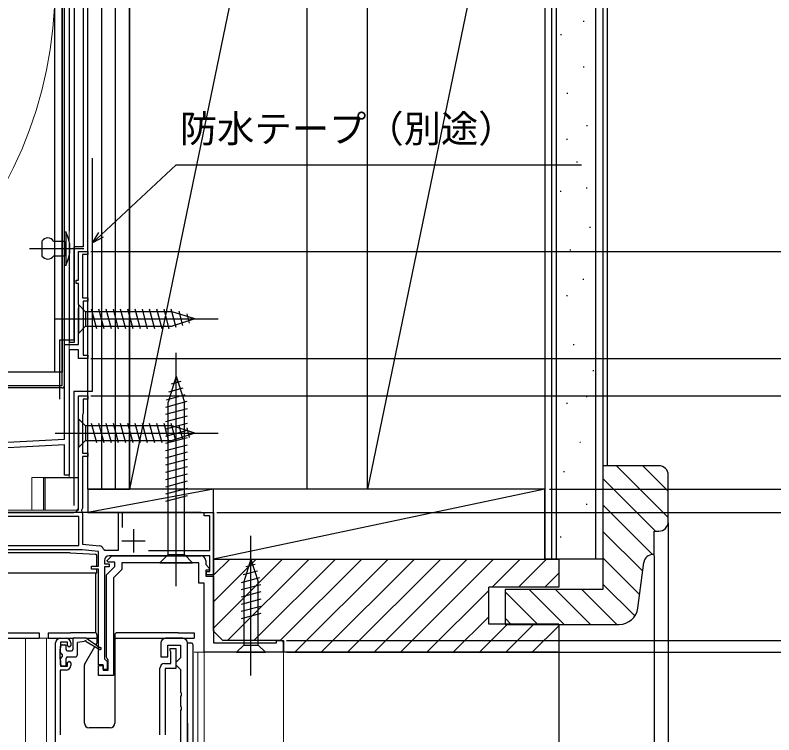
# Model space of a CAD drawing. Units: millimetres, scale not verified. Extents: x -529 to 521, y -782 to 778.
# Drawn here: x -141.1 to 21.5, y 300 to 454.3 of the extents above; entities that cross this region are included whole.
import ezdxf
from ezdxf.enums import TextEntityAlignment as Align

# ---------------------------------------------------------------- set-up
doc = ezdxf.new("R2010")
doc.units = ezdxf.units.MM
doc.header["$LTSCALE"] = 4
for name, color, linetype in [('0-2_YKK_11', 7, 'Continuous'), ('0-5_YKK_13', 4, 'Continuous'), ('0-7_YKK_D', 6, 'Continuous'), ('0-9_YSS_K', 3, 'Continuous'), ('0-A_YSS_KE', 3, 'Continuous')]:
    doc.layers.add(name, color=color, linetype=linetype)
doc.layers.add('0-4_YKK_12', color=2, linetype='Continuous', lineweight=18)
doc.styles.add('ＭＳ ゴシック', font='')
doc.styles.get('ＭＳ ゴシック').set_extended_font_data('MS Gothic')

msp = doc.modelspace()

# ---------------------------------------------------------------- linework, layer by layer
at = {"layer": '0-2_YKK_11'}
for p, q in [((-115.799, 344.098), (-115.799, 339.098)), ((-118.299, 341.598), (-113.299, 341.598)), ((-131.499, 320.698), (-130.199, 320.698)), ((-105.199, 320.698), (-108.899, 320.698)), ((-104.199, 279.698), (-104.199, 319.698)), ((-110.099, 299.998), (-110.099, 314.298))]:
    msp.add_line(p, q, dxfattribs=at)
for points in [[(-199.956, 359.759), (-130.599, 363.394), (-130.599, 383.694), (-127.599, 383.694), (-127.599, 391.436), (-127.479, 391.619), (-127.479, 392.169), (-127.599, 392.352), (-127.599, 396.794), (-128.099, 396.794), (-128.099, 397.494), (-127.599, 397.494), (-127.599, 403.694), (-125.599, 403.694), (-125.599, 402.994), (-126.699, 402.994), (-126.699, 393.694), (-125.599, 393.694), (-125.599, 392.994), (-126.599, 392.994), (-126.599, 381.394), (-125.599, 381.394), (-125.599, 380.694), (-127.599, 380.694), (-127.599, 382.594), (-129.599, 382.594), (-129.599, 355.694), (-130.599, 355.694), (-130.599, 362.192), (-152.319, 361.054)], [(-127.599, 348.698), (-127.599, 372.698), (-125.599, 372.698), (-125.599, 371.998), (-126.599, 371.998), (-126.599, 368.898), (-126.649, 368.766), (-126.699, 368.634), (-126.699, 360.398), (-125.599, 360.398), (-125.599, 359.698), (-126.699, 359.698), (-126.699, 348.598), (-126.959, 348.148), (-126.849, 347.738), (-126.699, 347.479), (-126.699, 340.898), (-123.094, 340.519)], [(-184.599, 317.398), (-184.599, 346.198), (-157.559, 347.615), (-157.407, 347.557), (-157.266, 347.498), (-155.557, 347.498), (-155.374, 347.378), (-154.824, 347.378), (-154.64, 347.498), (-152.995, 347.498), (-152.822, 347.598), (-152.649, 347.698), (-128.599, 347.698)], [(-122.241, 339.812), (-121.954, 339.598), (-118.999, 339.598), (-118.999, 347.698), (-118.199, 347.698), (-118.199, 344.488)], [(-112.574, 339.498), (-99.399, 339.498), (-99.399, 346.998), (-100.599, 346.998), (-100.599, 347.698), (-98.599, 347.698), (-98.599, 334.298), (-100.099, 334.298), (-100.099, 334.998), (-99.399, 334.998), (-99.399, 338.398), (-120.999, 338.398)], [(-121.999, 337.398), (-121.999, 336.698), (-120.999, 336.698), (-120.999, 335.998), (-121.999, 335.998), (-121.999, 316.298), (-121.699, 315.998), (-121.399, 315.698), (-121.399, 313.998), (-122.299, 313.998), (-122.299, 314.998), (-123.299, 314.998), (-123.299, 335.498), (-124.799, 335.498), (-124.799, 336.198), (-123.299, 336.198), (-123.299, 339.334), (-126.762, 339.698), (-162.999, 339.698)], [(-120.099, 333.677), (-120.099, 312.698), (-123.299, 312.698), (-123.299, 314.898), (-122.299, 314.898), (-122.299, 313.898), (-121.199, 313.898), (-121.199, 316.098), (-121.399, 316.381), (-121.599, 316.664), (-121.599, 334.298), (-119.799, 336.098), (-119.799, 336.998), (-121.274, 336.998), (-121.435, 337.386), (-120.423, 338.398), (-101.299, 338.398)], [(-100.299, 337.398), (-100.299, 336.523), (-99.462, 335.686), (-99.623, 335.298), (-100.299, 335.298), (-100.299, 333.998), (-98.599, 333.998), (-98.599, 319.698), (-85.099, 319.698), (-85.099, 320.198), (-83.599, 320.198), (-83.599, 317.698), (-100.599, 317.698), (-100.599, 332.498), (-101.799, 332.498), (-101.799, 336.898), (-118.299, 336.898), (-118.299, 335.477), (-120.099, 333.677)], [(-133.506, 291.991), (-132.499, 292.998), (-132.499, 319.698)], [(-129.199, 319.698), (-129.199, 319.198), (-129.599, 318.798), (-129.899, 319.098), (-129.899, 319.898), (-131.399, 319.898), (-131.399, 318.698), (-131.499, 318.475), (-131.599, 318.251), (-131.599, 316.345), (-131.499, 316.122), (-131.399, 315.898), (-131.399, 314.698), (-129.899, 314.698), (-129.899, 315.498), (-129.599, 315.798), (-129.199, 315.398), (-129.199, 314.898)], [(-109.899, 319.698), (-109.899, 316.698), (-108.399, 316.698), (-108.399, 319.198), (-105.699, 319.198), (-105.699, 316.498), (-106.199, 315.998), (-106.699, 315.498), (-106.699, 314.998), (-106.199, 314.498), (-105.699, 313.998), (-105.699, 309.157), (-105.579, 308.973), (-105.579, 308.423), (-105.699, 308.24), (-105.699, 306.157), (-105.579, 305.973), (-105.579, 305.423), (-105.699, 305.24), (-105.699, 295.198)], [(-109.099, 315.298), (-107.799, 315.298), (-107.799, 317.767), (-107.849, 317.932), (-107.899, 318.098), (-107.899, 318.498), (-106.699, 318.498), (-106.699, 314.198), (-108.999, 314.198), (-108.999, 299.998)], [(-130.199, 313.898), (-131.499, 313.898), (-131.499, 299.998)]]:
    msp.add_lwpolyline(points, dxfattribs=at)
msp.add_lwpolyline([(-162.999, 340.598), (-127.499, 340.598), (-127.499, 346.798), (-152.149, 346.798), (-152.849, 346.098), (-157.349, 346.098), (-157.944, 346.694), (-162.999, 346.429)], close=True, dxfattribs=at)
for centre, start, end in [((-128.599, 348.698), 270.00001, 359.99999), ((-123.199, 339.525), 16.69101, 84.00003), ((-120.999, 337.398), 90.00001, 179.99999), ((-101.299, 337.398), 0.00001, 89.99999), ((-131.499, 319.698), 90.00001, 179.99999), ((-130.199, 319.698), 0.00001, 89.99999), ((-108.899, 319.698), 90.00001, 179.99999), ((-105.199, 319.698), 0.00001, 89.99999), ((-130.199, 314.898), 270.00001, 359.99999), ((-109.099, 314.298), 90.00001, 179.99999)]:
    msp.add_arc(centre, 1, start, end, dxfattribs=at)
at = {"layer": '0-4_YKK_12'}
for p, q in [((-125.6, 372.696), (-125.6, 612.696)), ((-129.6, 381.694), (-129.6, 566.996)), ((-129.6, 355.196), (-129.6, 380.694)), ((-127.599, 372.698), (-127.599, 348.198)), ((-125.599, 372.296), (-125.599, 360.096)), ((-125.599, 359.996), (-125.599, 347.696)), ((-135.1, 348.198), (-135.1, 355.196)), ((-155.99, 348.198), (-127.599, 348.198)), ((-98.599, 347.698), (-125.599, 347.698)), ((-114.199, 347.696), (-125.599, 347.696)), ((-113.999, 347.696), (-100.299, 347.696)), ((-98.599, 347.698), (-98.599, 319.998)), ((-98.597, 347.396), (-98.597, 347.696)), ((-138.899, 320.698), (-138.899, 217.696)), ((-130.199, 320.698), (-138.899, 320.698)), ((-134.399, 320.698), (-134.399, 217.696)), ((-102.799, 317.698), (-83.599, 317.698)), ((-101.999, 317.698), (-101.999, 293.903)), ((-100.599, 317.698), (-100.599, 293.854)), ((-83.599, 317.698), (-83.599, 293.26))]:
    msp.add_line(p, q, dxfattribs=at)
for points in [[(-127.599, 372.698), (-125.599, 372.698), (-125.599, 347.698)], [(-137.6, 348.198), (-137.6, 355.196), (-129.6, 355.196)]]:
    msp.add_lwpolyline(points, dxfattribs=at)
msp.add_circle((-222.6, 460.696), 90, dxfattribs=at)
at = {"layer": '0-5_YKK_13'}
for p, q in [((-128.4, 384.196), (-128.4, 568.496)), ((-131.101, 374.893), (-131.101, 545.99)), ((-130.601, 374.893), (-130.601, 545.99)), ((-132.7, 541.693), (-132.7, 377.793)), ((-129.6, 516.857), (-129.6, 408.031)), ((-135.4, 405.893), (-135.4, 402.693)), ((-132.9, 405.893), (-130.6, 405.893)), ((-138.07, 404.293), (-126.4, 404.293)), ((-129.6, 404.554), (-129.6, 384.196)), ((-127.6, 392.294), (-127.6, 386.094)), ((-127.6, 392.294), (-126.05, 390.744)), ((-107.516, 390.744), (-126.05, 390.744)), ((-126.05, 390.744), (-126.05, 387.644)), ((-123.624, 387.094), (-124.749, 391.294)), ((-122.071, 387.094), (-123.196, 391.294)), ((-120.518, 387.094), (-121.643, 391.294)), ((-118.965, 387.094), (-120.09, 391.294)), ((-117.412, 387.094), (-118.537, 391.294)), ((-115.859, 387.094), (-116.984, 391.294)), ((-114.306, 387.094), (-115.432, 391.294)), ((-112.753, 387.094), (-113.879, 391.294)), ((-111.2, 387.094), (-112.326, 391.294)), ((-109.647, 387.094), (-110.773, 391.294)), ((-108.095, 387.094), (-109.22, 391.294)), ((-106.611, 387.353), (-107.667, 391.294)), ((-102.6, 389.194), (-107.516, 390.744)), ((-105.179, 387.804), (-105.993, 390.84)), ((-132.6, 389.194), (-97.6, 389.194)), ((-102.6, 389.194), (-107.516, 387.644)), ((-103.747, 388.256), (-104.296, 390.305)), ((-127.6, 386.094), (-126.05, 387.644)), ((-126.05, 387.644), (-107.516, 387.644)), ((-129.6, 384.196), (-128.4, 384.196)), ((-106.598, 331.898), (-106.598, 381.898)), ((-106.598, 376.898), (-108.348, 371.348)), ((-106.598, 376.898), (-104.848, 371.348)), ((-163.301, 374.893), (-131.101, 374.893)), ((-131.101, 374.393), (-163.301, 374.393)), ((-105.208, 374.32), (-108.244, 373.507)), ((-105.659, 375.752), (-107.709, 375.203)), ((-104.757, 372.888), (-108.778, 371.81)), ((-104.305, 371.456), (-108.898, 370.226)), ((-108.348, 338.648), (-108.348, 371.348)), ((-104.848, 338.648), (-104.848, 371.348)), ((-104.298, 369.905), (-108.898, 368.673)), ((-127.599, 367.798), (-127.599, 361.598)), ((-127.599, 367.798), (-126.049, 366.248)), ((-104.298, 368.352), (-108.898, 367.12)), ((-107.515, 366.248), (-126.049, 366.248)), ((-126.049, 366.248), (-126.049, 363.148)), ((-123.622, 362.598), (-124.748, 366.798)), ((-122.069, 362.598), (-123.195, 366.798)), ((-120.516, 362.598), (-121.642, 366.798)), ((-118.964, 362.598), (-120.089, 366.798)), ((-117.411, 362.598), (-118.536, 366.798)), ((-115.858, 362.598), (-116.983, 366.798)), ((-114.305, 362.598), (-115.43, 366.798)), ((-112.752, 362.598), (-113.877, 366.798)), ((-111.199, 362.598), (-112.324, 366.798)), ((-109.646, 362.598), (-110.771, 366.798)), ((-108.093, 362.598), (-109.219, 366.798)), ((-104.298, 366.799), (-108.898, 365.567)), ((-106.61, 362.857), (-107.666, 366.798)), ((-102.599, 364.698), (-107.515, 366.248)), ((-105.178, 363.308), (-105.991, 366.345)), ((-132.599, 364.698), (-97.599, 364.698)), ((-104.298, 365.247), (-108.898, 364.014)), ((-102.599, 364.698), (-107.515, 363.148)), ((-103.746, 363.76), (-104.295, 365.81)), ((-127.599, 361.598), (-126.049, 363.148)), ((-126.049, 363.148), (-107.515, 363.148)), ((-104.298, 363.694), (-108.898, 362.461)), ((-104.298, 362.141), (-108.898, 360.908)), ((-104.298, 360.588), (-108.898, 359.355)), ((-104.298, 359.035), (-108.898, 357.802)), ((-104.298, 357.482), (-108.898, 356.249)), ((-135.1, 355.196), (-127.599, 355.196)), ((-134.8, 355.196), (-134.8, 348.198)), ((-104.298, 355.929), (-108.898, 354.696)), ((-104.298, 354.376), (-108.898, 353.144)), ((-104.298, 352.823), (-108.898, 351.591)), ((-104.298, 351.27), (-108.898, 350.038)), ((-90.598, 312.698), (-90.598, 342.698)), ((-129.349, 339.002), (-156.949, 339.002)), ((-129.349, 339.002), (-123.933, 338.717)), ((-123.649, 336.198), (-123.649, 338.417)), ((-110.098, 336.898), (-108.348, 338.648)), ((-108.348, 338.648), (-104.848, 338.648)), ((-103.098, 336.898), (-104.848, 338.648)), ((-110.098, 336.898), (-103.098, 336.898)), ((-90.598, 337.698), (-92.148, 332.782)), ((-90.598, 337.698), (-89.048, 332.782)), ((-123.649, 334.702), (-123.649, 335.498)), ((-89.66, 336.551), (-91.71, 336.002)), ((-123.649, 334.702), (-159.723, 334.702)), ((-123.849, 334.467), (-123.849, 334.702)), ((-123.849, 331.402), (-123.849, 334.467)), ((-88.757, 333.687), (-92.698, 332.631)), ((-89.209, 335.119), (-92.245, 334.306)), ((-88.498, 332.204), (-92.698, 331.078)), ((-92.148, 332.782), (-92.148, 319.248)), ((-89.048, 319.248), (-89.048, 332.782)), ((-123.849, 321.834), (-123.849, 331.402)), ((-88.498, 330.651), (-92.698, 329.526)), ((-88.498, 329.098), (-92.698, 327.973)), ((-88.498, 327.545), (-92.698, 326.42)), ((-88.498, 325.992), (-92.698, 324.867)), ((-160.795, 320.699), (-135.995, 320.699)), ((-147.195, 321.899), (-135.995, 321.899)), ((-135.995, 321.899), (-135.995, 320.699)), ((-134.095, 321.899), (-134.095, 320.699)), ((-134.095, 321.899), (-131.395, 321.899)), ((-134.095, 320.699), (-128.717, 320.699)), ((-131.395, 321.899), (-129.295, 321.899)), ((-124.095, 321.899), (-129.295, 321.899)), ((-128.796, 320.496), (-128.796, 318.299)), ((-128.496, 320.796), (-126.097, 320.796)), ((-122.998, 318.669), (-126.097, 320.796)), ((-125.956, 320.699), (-123.595, 320.699)), ((-123.595, 319.755), (-123.595, 321.399)), ((-119.795, 321.399), (-119.795, 302.499)), ((-119.795, 320.699), (-102.795, 320.699)), ((-106.195, 321.899), (-119.295, 321.899)), ((-106.195, 321.899), (-102.795, 321.899)), ((-102.795, 321.899), (-102.795, 320.699)), ((-131.396, 317.599), (-131.396, 318.999)), ((-131.096, 319.299), (-130.496, 319.299)), ((-130.196, 318.299), (-130.196, 318.999)), ((-126.297, 319.996), (-127.796, 319.796)), ((-127.796, 317.199), (-127.796, 319.796)), ((-126.255, 315.068), (-124.031, 318.919)), ((-125.897, 319.996), (-122.997, 318.322)), ((-123.841, 319.248), (-123.635, 319.605)), ((-104.199, 319.698), (-103.5, 319.698)), ((-103, 294.904), (-103, 319.198)), ((-93.698, 317.698), (-92.148, 319.248)), ((-92.148, 319.248), (-89.048, 319.248)), ((-87.498, 317.698), (-89.048, 319.248)), ((-131.096, 317.299), (-131.096, 316.699)), ((-129.896, 317.999), (-129.096, 317.999)), ((-93.698, 317.698), (-87.498, 317.698)), ((-131.396, 314.999), (-131.396, 316.399)), ((-130.196, 314.999), (-130.196, 316.399)), ((-129.896, 316.699), (-128.296, 316.699)), ((-130.496, 314.699), (-131.096, 314.699)), ((-126.295, 302.499), (-126.295, 314.918)), ((-120.795, 301.499), (-125.295, 301.499)), ((-104.2, 302.525), (-104.2, 287.698))]:
    msp.add_line(p, q, dxfattribs=at)
for points in [[(-134.7, 545.993), (-134.7, 541.693), (-131.1, 541.693), (-131.1, 377.793), (-146.1, 377.793), (-146.1, 374.893), (-225.2, 374.893), (-225.2, 358.193), (-226.8, 358.193), (-226.8, 374.893)], [(-130.6, 405.893), (-130.6, 402.693), (-132.9, 402.693)]]:
    msp.add_lwpolyline(points, dxfattribs=at)
msp.add_lwpolyline([(-130.3, 400.693), (-130.6, 400.693), (-130.6, 407.893), (-130.3, 407.893)], close=True, dxfattribs=at)
for centre, radius, start, end in [((-137.05, 404.293), 7.65, 331.92751, 28.07249), ((-134.15, 405.063), 1.5, 33.55731, 146.44269), ((-134.15, 403.522), 1.5, 213.55731, 326.44269), ((-131.101, 374.893), 0.5, 270, 0), ((-123.949, 338.417), 0.3, 0, 86.98721), ((-128.496, 320.496), 0.3, 90, 180), ((-124.095, 321.399), 0.5, 0, 90), ((-119.295, 321.399), 0.5, 90, 180), ((-131.096, 318.999), 0.3, 90, 180), ((-130.496, 318.999), 0.3, 0, 90), ((-126.097, 319.996), 0.2, 0, 180), ((-123.895, 319.755), 0.3, 330, 0), ((-103.5, 319.198), 0.5, 0, 90), ((-131.096, 317.599), 0.3, 180, 270), ((-129.896, 318.299), 0.3, 180, 270), ((-129.096, 318.299), 0.3, 270, 0), ((-122.897, 318.496), 0.2, 240.01406, 120.01406), ((-131.096, 316.399), 0.3, 90, 180), ((-129.896, 316.399), 0.3, 90, 180), ((-128.296, 317.199), 0.5, 270, 0), ((-131.096, 314.999), 0.3, 180, 270), ((-130.496, 314.999), 0.3, 270, 0), ((-125.995, 314.918), 0.3, 150, 180), ((-125.295, 302.499), 1, 180, 270), ((-120.795, 302.499), 1, 270, 0)]:
    msp.add_arc(centre, radius, start, end, dxfattribs=at)
at = {"layer": '0-7_YKK_D'}
for p, q in [((-124.899, 403.694), (79.901, 403.694)), ((-124.899, 380.694), (79.901, 380.694)), ((-124.899, 380.694), (79.901, 380.694)), ((-124.899, 372.696), (59.901, 372.696)), ((-26.599, 352.698), (129.901, 352.698)), ((-101.299, 347.696), (-340.3, 347.696)), ((-97.925, 347.698), (104.901, 347.698)), ((-97.925, 347.698), (104.901, 347.698)), ((-97.923, 347.698), (79.901, 347.698)), ((-82.999, 320.196), (59.901, 320.196)), ((-82.899, 317.698), (79.901, 317.698)), ((-82.899, 317.696), (59.901, 317.696)), ((-82.899, 317.696), (59.901, 317.696))]:
    msp.add_line(p, q, dxfattribs=at)
for points in [[(-124.598, 405.512), (-122.733, 407.251), (-106.619, 422.275), (-19.682, 422.275)], [(-122.267, 406.751), (-124.598, 405.512), (-123.199, 407.751)]]:
    msp.add_lwpolyline(points, dxfattribs=at)
at = {"layer": '0-9_YSS_K'}
for p, q in [((-122.599, 352.698), (-122.599, 669.48)), ((-119.599, 352.698), (-119.599, 669.48)), ((-26.099, 337.698), (-26.099, 669.48)), ((-16.599, 337.698), (-16.599, 669.48)), ((-14.099, 357.696), (-14.099, 669.48)), ((-78.599, 536.698), (-116.599, 352.698)), ((-27.599, 536.698), (-65.599, 352.698)), ((-19.331, 453.03), (-19.131, 453.03)), ((-24.226, 450.233), (-24.026, 450.233)), ((-19.331, 443.239), (-19.131, 443.239)), ((-22.828, 437.644), (-22.628, 437.644)), ((-18.631, 430.651), (-18.431, 430.651)), ((-22.886, 427.781), (-22.686, 427.781)), ((-20.788, 422.886), (-20.588, 422.886)), ((-24.285, 416.592), (-24.085, 416.592)), ((-18.69, 417.291), (-18.49, 417.291)), ((-17.99, 408.899), (-17.79, 408.899)), ((-22.186, 404.003), (-21.986, 404.003)), ((-19.389, 397.709), (-19.189, 397.709)), ((-22.886, 394.212), (-22.686, 394.212)), ((-21.487, 383.722), (-21.287, 383.722)), ((-17.291, 378.127), (-17.091, 378.127)), ((-22.886, 371.133), (-22.686, 371.133)), ((-18.69, 372.532), (-18.49, 372.532)), ((-20.088, 362.741), (-19.888, 362.741)), ((-23.585, 356.447), (-23.385, 356.447)), ((-12.189, 357.696), (-1.1, 346.608)), ((-6.532, 357.696), (-1.1, 352.265)), ((-15.1, 354.951), (-3.845, 343.696)), ((-98.599, 352.698), (-125.6, 347.698)), ((-27.6, 352.697), (-98.599, 352.697)), ((-98.599, 337.697), (-98.599, 352.697)), ((-18.69, 349.453), (-18.49, 349.453)), ((-15.1, 349.294), (-4.497, 338.691)), ((-1.1, 345.494), (-1.1, 217.696)), ((-15.1, 343.637), (-6.578, 335.115)), ((-24.285, 342.46), (-24.085, 342.46)), ((-4.1, 338.494), (-4.1, 217.696)), ((-98.599, 328.551), (-89.45, 337.699)), ((-98.599, 334.208), (-95.107, 337.699)), ((-98.599, 322.894), (-83.795, 337.698)), ((-95.639, 320.197), (-78.138, 337.698)), ((-89.982, 320.198), (-72.479, 337.701)), ((-84.324, 320.198), (-66.822, 337.701)), ((-81.166, 317.699), (-61.166, 337.699)), ((-75.509, 317.699), (-55.509, 337.699)), ((-69.854, 317.698), (-49.854, 337.698)), ((-64.197, 317.698), (-44.197, 337.698)), ((-58.54, 317.698), (-38.54, 337.698)), ((-38.883, 331.698), (-32.883, 337.698)), ((-33.226, 331.698), (-27.226, 337.698)), ((-15.1, 337.981), (-7.243, 330.124)), ((-27.569, 331.698), (-24.599, 334.669)), ((-15.1, 332.324), (-8.266, 325.49)), ((-52.883, 317.698), (-39.599, 330.983)), ((-36.1, 330.696), (-29.1, 323.696)), ((-30.943, 331.196), (-23.443, 323.696)), ((-25.287, 331.196), (-17.787, 323.696)), ((-19.63, 331.196), (-12.13, 323.696)), ((-47.226, 317.698), (-39.599, 325.326)), ((-36.1, 325.04), (-34.757, 323.696)), ((-41.569, 317.698), (-35.569, 323.698)), ((-35.912, 317.698), (-29.912, 323.698)), ((-30.256, 317.698), (-24.599, 323.355)), ((-24.599, 317.696), (-24.599, 217.696))]:
    msp.add_line(p, q, dxfattribs=at)
for points in [[(-98.599, 347.698), (-98.599, 352.698), (-125.6, 352.698), (-125.6, 347.698)], [(-98.599, 337.697), (-27.6, 337.697), (-27.6, 352.697)]]:
    msp.add_lwpolyline(points, close=True, dxfattribs=at)
at = {"layer": '0-A_YSS_KE'}
for p, q in [((-125.599, 352.698), (-125.599, 669.48)), ((-116.599, 669.48), (-116.599, 352.698)), ((-27.599, 669.48), (-27.599, 337.698)), ((-25.099, 337.698), (-25.099, 669.48)), ((-15.099, 669.48), (-15.099, 337.698)), ((-126.603, 540.996), (-126.603, 404.694)), ((-124.598, 373.698), (-124.598, 423.698)), ((-128.599, 404.694), (-128.599, 384.694)), ((-126.603, 404.694), (-128.599, 404.694)), ((-128.598, 373.698), (-124.598, 373.698)), ((-128.598, 373.698), (-128.598, 349.2)), ((-3.1, 357.696), (-15.1, 357.696)), ((-1.1, 345.696), (-1.1, 355.696)), ((-125.599, 352.698), (-116.599, 352.698)), ((-98.599, 337.697), (-24.599, 337.698)), ((-98.599, 322.197), (-98.599, 337.697)), ((-15.099, 337.698), (-27.599, 337.698)), ((-24.599, 337.698), (-24.599, 331.698)), ((-7.637, 327.168), (-6.332, 336.961)), ((-24.599, 331.698), (-39.599, 331.698)), ((-96.599, 320.197), (-98.599, 322.197)), ((-24.599, 323.698), (-24.599, 317.698)), ((-84.099, 320.198), (-96.599, 320.197)), ((-83.599, 317.698), (-83.599, 319.698)), ((-24.599, 317.698), (-83.599, 317.698))]:
    msp.add_line(p, q, dxfattribs=at)
for points in [[(-116.599, 352.698), (-116.599, 536.698), (-78.599, 536.698), (-78.599, 352.698)], [(-65.599, 352.698), (-65.599, 536.698), (-27.599, 536.698), (-27.599, 352.698)]]:
    msp.add_lwpolyline(points, close=True, dxfattribs=at)
for points in [[(-131.599, 371.994), (-131.599, 384.694), (-128.599, 384.694)], [(-15.1, 357.696), (-15.1, 331.196), (-36.1, 331.196), (-36.1, 323.696), (-11.602, 323.696)], [(-4.349, 338.696), (-4.1, 338.696), (-4.1, 343.696), (-3.1, 343.696)], [(-24.599, 323.698), (-39.599, 323.698), (-39.599, 331.698)]]:
    msp.add_lwpolyline(points, dxfattribs=at)
for centre, radius, start, end in [((-3.1, 355.696), 2, 359.99998, 90.00002), ((-3.1, 345.696), 2, 269.99998, 359.99998), ((-4.349, 336.696), 2, 90.00002, 172.40533), ((-11.602, 327.696), 4, 269.99998, 352.40537), ((-84.099, 319.698), 0.5, 0, 90)]:
    msp.add_arc(centre, radius, start, end, dxfattribs=at)

# ---------------------------------------------------------------- texts
at = {"layer": '0-7_YKK_D', "style": 'ＭＳ ゴシック'}
msp.add_text('防水テープ（別途）', height=5.865, dxfattribs=at).set_placement((-105.847, 425.306), align=Align.BOTTOM_LEFT)

doc.saveas('drawing.dxf')
